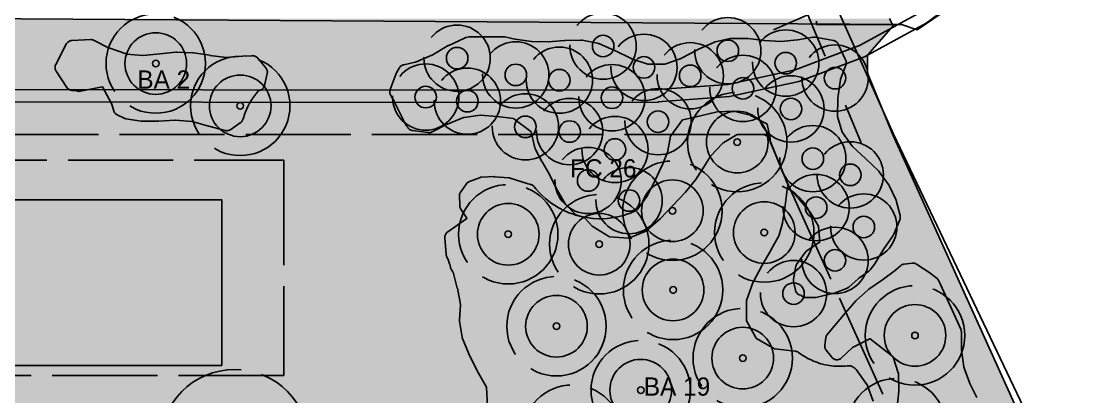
# Model space of a CAD drawing. Header units: metres. Extents: x 1 to 213, y 1 to 147.
# Drawn here: x 119.43 to 132.34, y 35.34 to 39.87 of the extents above; entities that cross this region are included whole.
import ezdxf
from ezdxf.enums import TextEntityAlignment as Align

# ---------------------------------------------------------------- set-up
doc = ezdxf.new("R2010")
doc.units = ezdxf.units.M
doc.linetypes.add('DASHED', pattern=[1.524, 1.27, -0.254])
for name, color, linetype in [('00-BASE-ARQUITECTURA', 8, 'Continuous'), ('PJ-ARBUSTOS', 82, 'Continuous'), ('PJ-COPA-ADULTA', 8, 'DASHED'), ('PJ-CUBRESUELOS', 150, 'Continuous'), ('PJ-ETIQUETAS', 7, 'Continuous'), ('PJ-GRAVILLA', 42, 'Continuous'), ('PJ-LIMITE-JARDIN', 7, 'Continuous'), ('PJ-MASAS', 92, 'Continuous'), ('PJ-MASAS-RELLENO', 92, 'Continuous'), ('PJ-PROTEGIDO', 30, 'DASHED'), ('PJ-RIEGO-SECTORES', 5, 'Continuous'), ('PJ-VISIBILIDAD', 1, 'DASHED')]:
    doc.layers.add(name, color=color, linetype=linetype)

# ---------------------------------------------------------------- blocks, each defined once
blk = doc.blocks.new('PJ_BA')
for radius in [0.372, 0.04]:
    blk.add_circle((0, 0), radius)
at = {"flags": 1}
for tag, p, height in [('CODIGO', (0.15, 0.15), 0.2), ('ESPECIE', (0.15, -0.1), 0.15), ('ZONA', (0.15, -0.3), 0.15)]:
    blk.add_attdef(tag, p, '', height=height, dxfattribs=at)
blk = doc.blocks.new('PJ_FC')
blk.add_circle((0, 0), 0.13)
at = {"flags": 1}
for tag, p, height in [('CODIGO', (0.15, 0.15), 0.2), ('ESPECIE', (0.15, -0.1), 0.15), ('ZONA', (0.15, -0.3), 0.15)]:
    blk.add_attdef(tag, p, '', height=height, dxfattribs=at)

msp = doc.modelspace()

# ---------------------------------------------------------------- hatches: boundary and pattern name
at = {"layer": 'PJ-GRAVILLA'}
h = msp.add_hatch(dxfattribs=at)
h.set_pattern_fill('GRAVEL', scale=0.03)
h.paths.add_polyline_path([(110.243, 40.04), (114.3, 39.996), (114.52, 39.908), (129.91, 39.908), (129.954, 39.82), (129.646, 39.467), (129.646, 39.247), (129.954, 38.497), (140.141, 15.963), (139.788, 15.919), (134.541, 16.669), (130.748, 16.889), (127.705, 17.551), (127.441, 17.727), (125.986, 18.124), (123.737, 19.138), (121.973, 20.152), (120.077, 21.519), (118.445, 22.975), (116.813, 24.783), (114.961, 27.384), (114.344, 28.531), (113.374, 30.692), (110.904, 37.439), (111.125, 37.747), (111.522, 37.968), (111.522, 38.409), (111.345, 38.629), (111.169, 38.673), (110.772, 38.497), (110.508, 38.673), (110.023, 39.864), (110.243, 40.04)])
at = {"layer": 'PJ-MASAS-RELLENO'}
for points in [[(119.975, 39.599), (119.979, 39.606), (119.983, 39.612), (119.988, 39.618), (119.994, 39.623), (120, 39.628), (120.006, 39.632), (120.013, 39.635), (120.02, 39.638), (120.027, 39.64), (120.034, 39.642), (120.042, 39.642), (120.272, 39.654), (120.281, 39.654), (120.289, 39.653), (120.297, 39.651), (120.305, 39.649), (120.313, 39.645), (120.493, 39.552), (120.499, 39.55), (120.696, 39.481), (120.698, 39.481), (120.7, 39.48), (120.898, 39.463), (120.9, 39.463), (120.902, 39.463), (121.102, 39.482), (121.299, 39.501), (121.31, 39.502), (121.502, 39.496), (121.511, 39.495), (121.708, 39.465), (121.709, 39.464), (121.909, 39.438), (121.911, 39.438), (121.913, 39.438), (122.101, 39.453), (122.102, 39.453), (122.216, 39.46), (122.223, 39.461), (122.231, 39.46), (122.238, 39.459), (122.245, 39.457), (122.252, 39.454), (122.259, 39.451), (122.266, 39.447), (122.272, 39.443), (122.277, 39.438), (122.282, 39.432), (122.383, 39.312), (122.388, 39.305), (122.392, 39.298), (122.396, 39.291), (122.399, 39.283), (122.401, 39.275), (122.402, 39.267), (122.402, 39.259), (122.401, 39.251), (122.4, 39.243), (122.368, 39.101), (122.366, 39.094), (122.363, 39.086), (122.359, 39.079), (122.355, 39.073), (122.351, 39.067), (122.345, 39.061), (122.339, 39.056), (122.333, 39.052), (122.326, 39.048), (122.319, 39.044), (122.312, 39.042), (122.304, 39.04), (122.302, 39.04), (122.3, 39.038), (122.297, 39.035), (122.296, 39.034), (122.267, 39.003), (122.266, 39.001), (122.258, 38.991), (122.257, 38.99), (122.222, 38.942), (122.221, 38.941), (122.214, 38.93), (122.213, 38.929), (122.182, 38.878), (122.181, 38.876), (122.175, 38.865), (122.174, 38.863), (122.149, 38.81), (122.148, 38.808), (122.144, 38.797), (122.143, 38.795), (122.123, 38.739), (122.122, 38.737), (122.118, 38.723), (122.117, 38.719), (122.109, 38.697), (122.106, 38.69), (122.101, 38.68), (122.097, 38.673), (122.093, 38.666), (122.087, 38.659), (122.081, 38.654), (122.075, 38.649), (121.959, 38.568), (121.952, 38.564), (121.946, 38.561), (121.938, 38.558), (121.931, 38.556), (121.924, 38.555), (121.916, 38.554), (121.908, 38.554), (121.901, 38.555), (121.893, 38.557), (121.695, 38.608), (121.693, 38.608), (121.494, 38.666), (121.492, 38.667), (121.49, 38.667), (121.292, 38.681), (121.287, 38.681), (121.089, 38.671), (121.086, 38.671), (120.892, 38.67), (120.885, 38.671), (120.879, 38.671), (120.695, 38.699), (120.687, 38.701), (120.68, 38.703), (120.673, 38.706), (120.59, 38.745), (120.583, 38.749), (120.576, 38.754), (120.569, 38.759), (120.564, 38.765), (120.558, 38.772), (120.554, 38.779), (120.55, 38.787), (120.548, 38.794), (120.525, 38.871), (120.524, 38.873), (120.523, 38.875), (120.41, 39.083), (120.409, 39.085), (120.407, 39.084), (120.146, 39.031), (120.139, 39.03), (120.131, 39.029), (120.124, 39.03), (120.116, 39.031), (120.109, 39.032), (120.101, 39.035), (120.095, 39.038), (120.091, 39.04), (120.089, 39.04), (120.085, 39.04), (120.084, 39.04), (120.048, 39.04), (120.041, 39.04), (120.033, 39.042), (120.025, 39.043), (120.018, 39.046), (120.01, 39.05), (120.004, 39.054), (119.997, 39.058), (119.991, 39.064), (119.986, 39.07), (119.981, 39.076), (119.852, 39.274), (119.848, 39.281), (119.845, 39.288), (119.842, 39.295), (119.84, 39.303), (119.839, 39.31), (119.839, 39.318), (119.839, 39.326), (119.84, 39.333), (119.842, 39.341), (119.845, 39.348), (119.848, 39.355), (119.975, 39.599)], [(124.047, 39.35), (124.048, 39.35), (124.185, 39.381), (124.187, 39.381), (124.189, 39.382), (124.385, 39.466), (124.39, 39.468), (124.585, 39.581), (124.591, 39.583), (124.78, 39.673), (124.789, 39.677), (124.798, 39.679), (124.834, 39.686), (124.842, 39.688), (124.85, 39.688), (125.252, 39.688), (125.26, 39.688), (125.268, 39.686), (125.389, 39.661), (125.391, 39.661), (125.588, 39.63), (125.594, 39.63), (125.79, 39.628), (125.793, 39.628), (125.989, 39.645), (125.995, 39.645), (126.184, 39.648), (126.193, 39.647), (126.201, 39.646), (126.385, 39.609), (126.393, 39.607), (126.401, 39.605), (126.592, 39.524), (126.596, 39.522), (126.792, 39.425), (126.797, 39.423), (126.993, 39.358), (126.995, 39.358), (126.997, 39.357), (127.193, 39.358), (127.196, 39.358), (127.198, 39.359), (127.395, 39.427), (127.396, 39.427), (127.398, 39.428), (127.595, 39.531), (127.599, 39.533), (127.79, 39.62), (127.797, 39.624), (127.805, 39.626), (127.989, 39.668), (127.998, 39.669), (128.007, 39.669), (128.194, 39.667), (128.203, 39.667), (128.398, 39.643), (128.4, 39.643), (128.597, 39.633), (128.603, 39.633), (128.799, 39.652), (128.802, 39.652), (128.987, 39.683), (128.996, 39.684), (129.005, 39.684), (129.014, 39.683), (129.234, 39.645), (129.241, 39.643), (129.248, 39.641), (129.255, 39.637), (129.262, 39.634), (129.268, 39.629), (129.274, 39.624), (129.28, 39.619), (129.284, 39.613), (129.289, 39.606), (129.292, 39.6), (129.381, 39.409), (129.384, 39.401), (129.387, 39.394), (129.388, 39.386), (129.389, 39.378), (129.389, 39.37), (129.388, 39.362), (129.386, 39.354), (129.384, 39.346), (129.318, 39.175), (129.317, 39.173), (129.317, 39.171), (129.285, 38.946), (129.285, 38.941), (129.283, 38.728), (129.283, 38.726), (129.284, 38.724), (129.34, 38.535), (129.341, 38.533), (129.342, 38.531), (129.461, 38.368), (129.463, 38.366), (129.464, 38.365), (129.625, 38.214), (129.626, 38.213), (129.777, 38.069), (129.782, 38.064), (129.787, 38.059), (129.9, 37.906), (129.904, 37.899), (129.908, 37.892), (129.986, 37.725), (129.989, 37.718), (129.991, 37.711), (130.039, 37.53), (130.04, 37.523), (130.041, 37.515), (130.041, 37.508), (130.041, 37.5), (130.04, 37.493), (130.038, 37.486), (130.035, 37.479), (129.961, 37.304), (129.958, 37.297), (129.953, 37.29), (129.842, 37.13), (129.841, 37.127), (129.737, 36.954), (129.732, 36.947), (129.676, 36.875), (129.671, 36.869), (129.665, 36.863), (129.659, 36.858), (129.559, 36.788), (129.558, 36.787), (129.55, 36.782), (129.549, 36.781), (129.543, 36.776), (129.542, 36.775), (129.535, 36.769), (129.534, 36.768), (129.418, 36.665), (129.412, 36.66), (129.406, 36.656), (129.399, 36.652), (129.392, 36.649), (129.247, 36.595), (129.238, 36.593), (129.027, 36.541), (129.02, 36.54), (129.013, 36.539), (129.007, 36.539), (128.903, 36.54), (128.895, 36.541), (128.887, 36.542), (128.879, 36.544), (128.871, 36.547), (128.864, 36.551), (128.857, 36.555), (128.843, 36.565), (128.842, 36.566), (128.84, 36.567), (128.826, 36.572), (128.819, 36.575), (128.812, 36.579), (128.805, 36.583), (128.799, 36.588), (128.793, 36.594), (128.788, 36.601), (128.783, 36.607), (128.78, 36.615), (128.777, 36.622), (128.775, 36.63), (128.753, 36.731), (128.751, 36.739), (128.751, 36.747), (128.751, 36.755), (128.752, 36.762), (128.78, 36.919), (128.782, 36.927), (128.784, 36.934), (128.787, 36.94), (128.79, 36.947), (128.795, 36.953), (128.894, 37.086), (128.9, 37.093), (128.906, 37.099), (128.913, 37.104), (129.067, 37.207), (129.068, 37.208), (129.068, 37.21), (129.053, 37.398), (129.053, 37.4), (129.052, 37.401), (128.952, 37.572), (128.951, 37.574), (128.95, 37.575), (128.816, 37.732), (128.814, 37.734), (128.73, 37.82), (128.725, 37.825), (128.721, 37.83), (128.717, 37.836), (128.714, 37.843), (128.68, 37.918), (128.68, 37.918), (128.678, 37.922), (128.678, 37.923), (128.661, 37.961), (128.661, 37.962), (128.659, 37.966), (128.659, 37.966), (128.476, 38.411), (128.473, 38.418), (128.471, 38.425), (128.47, 38.432), (128.47, 38.44), (128.47, 38.458), (128.469, 38.46), (128.469, 38.462), (128.433, 38.634), (128.432, 38.636), (128.431, 38.637), (128.234, 38.739), (128.232, 38.74), (128.23, 38.741), (128.033, 38.791), (128.031, 38.792), (128.029, 38.792), (127.832, 38.782), (127.831, 38.782), (127.829, 38.781), (127.63, 38.735), (127.63, 38.735), (127.415, 38.687), (127.413, 38.686), (127.412, 38.685), (127.27, 38.493), (127.269, 38.491), (127.268, 38.489), (127.236, 38.313), (127.234, 38.305), (127.231, 38.297), (127.165, 38.134), (127.163, 38.13), (127.084, 37.958), (127.082, 37.956), (126.989, 37.771), (126.986, 37.766), (126.982, 37.76), (126.872, 37.61), (126.867, 37.604), (126.861, 37.598), (126.855, 37.593), (126.848, 37.589), (126.841, 37.585), (126.822, 37.576), (126.818, 37.575), (126.795, 37.565), (126.791, 37.563), (126.729, 37.541), (126.725, 37.54), (126.701, 37.532), (126.697, 37.531), (126.633, 37.515), (126.629, 37.514), (126.604, 37.509), (126.6, 37.509), (126.534, 37.499), (126.53, 37.499), (126.505, 37.496), (126.501, 37.496), (126.435, 37.492), (126.431, 37.492), (126.405, 37.492), (126.401, 37.492), (126.335, 37.496), (126.331, 37.496), (126.306, 37.499), (126.302, 37.499), (126.236, 37.509), (126.232, 37.509), (126.207, 37.514), (126.204, 37.515), (126.149, 37.529), (126.142, 37.531), (126.135, 37.534), (126.129, 37.537), (126.122, 37.541), (126.117, 37.546), (126.111, 37.551), (126.002, 37.663), (125.998, 37.668), (125.994, 37.674), (125.99, 37.68), (125.888, 37.86), (125.886, 37.864), (125.804, 38.03), (125.803, 38.032), (125.717, 38.18), (125.715, 38.182), (125.638, 38.329), (125.635, 38.335), (125.632, 38.342), (125.631, 38.348), (125.585, 38.542), (125.584, 38.544), (125.583, 38.545), (125.376, 38.698), (125.374, 38.699), (125.372, 38.7), (125.174, 38.724), (125.173, 38.724), (124.975, 38.74), (124.973, 38.74), (124.971, 38.74), (124.775, 38.714), (124.772, 38.713), (124.77, 38.712), (124.574, 38.635), (124.57, 38.633), (124.389, 38.539), (124.382, 38.536), (124.374, 38.533), (124.366, 38.531), (124.358, 38.53), (124.35, 38.53), (124.342, 38.531), (124.153, 38.556), (124.145, 38.557), (124.138, 38.56), (124.131, 38.563), (124.124, 38.566), (124.117, 38.57), (124.111, 38.575), (124.105, 38.581), (124.1, 38.587), (124.096, 38.593), (124.091, 38.601), (124.088, 38.605), (124.077, 38.619), (124.072, 38.626), (124.067, 38.634), (123.941, 38.889), (123.937, 38.896), (123.934, 38.906), (123.932, 38.911), (123.915, 38.942), (123.913, 38.944), (123.891, 38.98), (123.887, 38.987), (123.884, 38.995), (123.881, 39.003), (123.879, 39.011), (123.879, 39.019), (123.879, 39.027), (123.88, 39.035), (123.881, 39.043), (123.884, 39.051), (123.957, 39.243), (123.961, 39.252), (123.991, 39.309), (123.995, 39.315), (124, 39.322), (124.005, 39.328), (124.011, 39.333), (124.017, 39.338), (124.024, 39.342), (124.031, 39.345), (124.038, 39.348), (124.046, 39.35), (124.047, 39.35)], [(124.544, 37.261), (124.544, 37.268), (124.544, 37.276), (124.545, 37.283), (124.547, 37.291), (124.55, 37.298), (124.553, 37.305), (124.557, 37.311), (124.561, 37.317), (124.566, 37.323), (124.572, 37.328), (124.578, 37.332), (124.81, 37.496), (124.811, 37.497), (124.81, 37.499), (124.737, 37.608), (124.733, 37.614), (124.73, 37.621), (124.727, 37.628), (124.725, 37.635), (124.724, 37.642), (124.723, 37.65), (124.719, 37.767), (124.719, 37.775), (124.72, 37.782), (124.722, 37.79), (124.724, 37.797), (124.727, 37.804), (124.731, 37.811), (124.735, 37.817), (124.805, 37.913), (124.81, 37.919), (124.815, 37.924), (124.821, 37.929), (124.827, 37.934), (124.834, 37.937), (124.841, 37.94), (124.963, 37.987), (124.971, 37.99), (124.98, 37.992), (124.988, 37.992), (125.134, 38), (125.145, 37.999), (125.317, 37.985), (125.326, 37.984), (125.334, 37.982), (125.548, 37.914), (125.55, 37.913), (125.578, 37.906), (125.585, 37.904), (125.593, 37.901), (125.6, 37.897), (125.606, 37.893), (125.612, 37.888), (125.618, 37.882), (125.623, 37.876), (125.623, 37.876), (125.624, 37.874), (125.642, 37.853), (125.643, 37.852), (125.689, 37.801), (125.69, 37.8), (125.71, 37.78), (125.711, 37.779), (125.762, 37.733), (125.763, 37.732), (125.784, 37.714), (125.786, 37.713), (125.841, 37.672), (125.842, 37.671), (125.865, 37.656), (125.867, 37.655), (125.925, 37.62), (125.927, 37.619), (125.951, 37.606), (125.953, 37.605), (126.015, 37.576), (126.017, 37.575), (126.042, 37.564), (126.044, 37.564), (126.108, 37.541), (126.11, 37.54), (126.136, 37.532), (126.138, 37.532), (126.202, 37.516), (126.21, 37.513), (126.218, 37.51), (126.225, 37.506), (126.231, 37.502), (126.238, 37.496), (126.243, 37.491), (126.32, 37.402), (126.322, 37.401), (126.323, 37.4), (126.531, 37.275), (126.533, 37.275), (126.535, 37.274), (126.761, 37.256), (126.763, 37.256), (126.765, 37.257), (126.971, 37.343), (126.972, 37.344), (126.974, 37.345), (127.144, 37.491), (127.147, 37.494), (127.296, 37.653), (127.296, 37.653), (127.445, 37.81), (127.447, 37.813), (127.583, 37.983), (127.585, 37.986), (127.665, 38.111), (127.666, 38.112), (127.744, 38.238), (127.749, 38.245), (127.754, 38.251), (127.893, 38.399), (127.899, 38.404), (127.904, 38.409), (127.91, 38.413), (128.05, 38.497), (128.057, 38.5), (128.063, 38.503), (128.07, 38.505), (128.077, 38.507), (128.084, 38.508), (128.091, 38.508), (128.382, 38.508), (128.39, 38.508), (128.398, 38.506), (128.406, 38.505), (128.413, 38.502), (128.42, 38.498), (128.427, 38.494), (128.433, 38.49), (128.439, 38.484), (128.444, 38.479), (128.449, 38.472), (128.453, 38.466), (128.456, 38.458), (128.659, 37.966), (128.661, 37.962), (128.676, 37.925), (128.679, 37.918), (128.681, 37.911), (128.682, 37.903), (128.683, 37.895), (128.683, 37.887), (128.682, 37.88), (128.676, 37.849), (128.676, 37.846), (128.649, 37.621), (128.648, 37.617), (128.619, 37.445), (128.617, 37.438), (128.58, 37.297), (128.578, 37.29), (128.575, 37.284), (128.572, 37.278), (128.481, 37.119), (128.481, 37.118), (128.373, 36.931), (128.373, 36.93), (128.268, 36.734), (128.265, 36.728), (128.185, 36.506), (128.184, 36.504), (128.184, 36.502), (128.184, 36.262), (128.184, 36.26), (128.185, 36.258), (128.303, 36.049), (128.304, 36.047), (128.306, 36.046), (128.521, 35.923), (128.523, 35.922), (128.525, 35.921), (128.766, 35.894), (128.768, 35.894), (128.776, 35.893), (128.783, 35.891), (128.791, 35.889), (128.798, 35.886), (128.804, 35.883), (128.811, 35.878), (128.839, 35.858), (128.84, 35.856), (128.863, 35.841), (128.865, 35.84), (128.907, 35.815), (128.909, 35.814), (128.933, 35.801), (128.935, 35.8), (128.979, 35.779), (128.981, 35.778), (129.006, 35.768), (129.008, 35.767), (129.054, 35.751), (129.056, 35.75), (129.082, 35.742), (129.084, 35.741), (129.132, 35.73), (129.134, 35.729), (129.161, 35.724), (129.163, 35.723), (129.211, 35.716), (129.213, 35.716), (129.24, 35.713), (129.242, 35.713), (129.291, 35.711), (129.293, 35.711), (129.321, 35.711), (129.323, 35.711), (129.372, 35.713), (129.374, 35.713), (129.401, 35.716), (129.403, 35.716), (129.408, 35.717), (129.416, 35.718), (129.424, 35.718), (129.432, 35.717), (129.439, 35.715), (129.447, 35.713), (129.454, 35.71), (129.461, 35.707), (129.484, 35.693), (129.491, 35.688), (129.497, 35.683), (129.503, 35.677), (129.508, 35.671), (129.637, 35.491), (129.64, 35.485), (129.644, 35.479), (129.646, 35.473), (129.715, 35.29), (129.716, 35.288), (129.794, 35.106), (129.795, 35.104), (129.882, 34.931), (129.884, 34.926), (129.886, 34.92), (129.944, 34.743), (129.946, 34.734), (129.947, 34.725), (129.965, 34.526), (129.965, 34.519), (129.964, 34.305), (129.965, 34.299), (129.992, 34.097), (129.993, 34.095), (129.994, 34.093), (130.056, 33.995), (130.058, 33.992), (130.15, 33.869), (130.155, 33.862), (130.159, 33.855), (130.162, 33.847), (130.165, 33.838), (130.211, 33.628), (130.212, 33.62), (130.213, 33.612), (130.212, 33.604), (130.203, 33.5), (130.202, 33.493), (130.201, 33.486), (130.198, 33.479), (130.195, 33.472), (130.192, 33.465), (130.188, 33.459), (130.183, 33.453), (130.162, 33.43), (130.16, 33.428), (130.143, 33.407), (130.142, 33.406), (130.093, 33.339), (130.092, 33.338), (130.076, 33.315), (130.075, 33.313), (130.033, 33.243), (130.032, 33.241), (130.019, 33.217), (130.018, 33.215), (129.983, 33.141), (129.982, 33.139), (129.972, 33.114), (129.971, 33.112), (129.943, 33.035), (129.943, 33.033), (129.935, 33.006), (129.934, 33.004), (129.914, 32.925), (129.914, 32.923), (129.908, 32.896), (129.908, 32.894), (129.907, 32.889), (129.906, 32.881), (129.903, 32.873), (129.9, 32.866), (129.896, 32.858), (129.891, 32.852), (129.797, 32.73), (129.793, 32.725), (129.788, 32.72), (129.783, 32.716), (129.621, 32.591), (129.616, 32.587), (129.61, 32.584), (129.604, 32.581), (129.426, 32.504), (129.42, 32.502), (129.413, 32.5), (129.407, 32.499), (129.4, 32.498), (129.216, 32.486), (129.209, 32.486), (129.202, 32.486), (129.195, 32.488), (129.016, 32.524), (129.01, 32.526), (129.003, 32.528), (128.997, 32.531), (128.813, 32.621), (128.805, 32.626), (128.615, 32.748), (128.611, 32.75), (128.418, 32.844), (128.416, 32.845), (128.414, 32.845), (128.218, 32.858), (128.216, 32.858), (128.215, 32.858), (128.015, 32.777), (128.013, 32.776), (128.011, 32.775), (127.808, 32.635), (127.807, 32.634), (127.61, 32.504), (127.602, 32.499), (127.593, 32.495), (127.413, 32.429), (127.406, 32.427), (127.399, 32.426), (127.391, 32.425), (127.384, 32.425), (127.208, 32.428), (127.199, 32.429), (127.189, 32.431), (127, 32.482), (126.803, 32.533), (126.801, 32.533), (126.8, 32.533), (126.603, 32.548), (126.601, 32.548), (126.6, 32.548), (126.402, 32.531), (126.399, 32.531), (126.21, 32.521), (126.203, 32.521), (126.196, 32.521), (126.189, 32.522), (126.012, 32.559), (126.005, 32.561), (125.997, 32.564), (125.99, 32.567), (125.809, 32.667), (125.799, 32.673), (125.61, 32.815), (125.607, 32.817), (125.414, 32.939), (125.413, 32.94), (125.411, 32.94), (125.216, 32.983), (125.214, 32.983), (125.212, 32.983), (125.041, 32.929), (125.04, 32.928), (125.039, 32.928), (124.894, 32.857), (124.887, 32.853), (124.88, 32.851), (124.872, 32.849), (124.865, 32.849), (124.857, 32.848), (124.849, 32.849), (124.673, 32.871), (124.665, 32.872), (124.657, 32.875), (124.65, 32.877), (124.643, 32.881), (124.636, 32.885), (124.63, 32.89), (124.624, 32.896), (124.495, 33.035), (124.49, 33.04), (124.486, 33.046), (124.482, 33.053), (124.479, 33.06), (124.477, 33.067), (124.475, 33.074), (124.474, 33.081), (124.459, 33.235), (124.458, 33.242), (124.458, 33.249), (124.464, 33.328), (124.466, 33.338), (124.494, 33.481), (124.495, 33.483), (124.538, 33.675), (124.539, 33.677), (124.539, 33.679), (124.54, 33.877), (124.54, 33.878), (124.54, 33.88), (124.532, 33.933), (124.532, 33.939), (124.532, 33.946), (124.532, 33.953), (124.544, 34.061), (124.544, 34.063), (124.545, 34.083), (124.545, 34.089), (124.597, 34.51), (124.597, 34.512), (124.6, 34.556), (124.601, 34.563), (124.602, 34.571), (124.604, 34.578), (124.607, 34.585), (124.611, 34.592), (124.654, 34.664), (124.659, 34.672), (124.665, 34.679), (124.832, 34.851), (124.834, 34.852), (124.834, 34.854), (124.987, 35.071), (124.988, 35.073), (124.989, 35.074), (125.057, 35.228), (125.058, 35.23), (125.058, 35.231), (125.048, 35.455), (125.048, 35.457), (125.047, 35.459), (124.935, 35.655), (124.933, 35.659), (124.834, 35.856), (124.832, 35.861), (124.756, 36.046), (124.753, 36.055), (124.751, 36.064), (124.722, 36.254), (124.721, 36.263), (124.721, 36.272), (124.734, 36.452), (124.734, 36.453), (124.734, 36.455), (124.695, 36.652), (124.694, 36.655), (124.643, 36.845), (124.643, 36.847), (124.642, 36.849), (124.624, 36.874), (124.619, 36.881), (124.615, 36.889), (124.612, 36.897), (124.61, 36.905), (124.602, 36.943), (124.601, 36.949), (124.583, 36.998), (124.581, 37.003), (124.568, 37.03), (124.565, 37.037), (124.562, 37.045), (124.56, 37.052), (124.559, 37.06), (124.544, 37.261)], [(129.147, 35.904), (129.142, 35.911), (129.138, 35.918), (129.135, 35.925), (129.132, 35.933), (129.13, 35.941), (129.129, 35.949), (129.129, 35.957), (129.13, 35.965), (129.143, 36.059), (129.145, 36.067), (129.147, 36.074), (129.15, 36.081), (129.153, 36.087), (129.157, 36.094), (129.162, 36.1), (129.245, 36.198), (129.245, 36.198), (129.376, 36.351), (129.376, 36.351), (129.504, 36.5), (129.512, 36.507), (129.654, 36.634), (129.661, 36.64), (129.824, 36.753), (129.824, 36.754), (129.983, 36.871), (129.986, 36.874), (130.044, 36.925), (130.051, 36.93), (130.057, 36.935), (130.065, 36.938), (130.072, 36.941), (130.08, 36.943), (130.088, 36.945), (130.183, 36.956), (130.191, 36.957), (130.199, 36.957), (130.207, 36.956), (130.215, 36.954), (130.222, 36.951), (130.229, 36.948), (130.236, 36.944), (130.397, 36.84), (130.403, 36.835), (130.484, 36.77), (130.49, 36.766), (130.495, 36.76), (130.499, 36.754), (130.503, 36.748), (130.507, 36.741), (130.771, 36.157), (130.774, 36.149), (130.776, 36.141), (130.777, 36.133), (130.778, 36.125), (130.78, 35.911), (130.78, 35.906), (130.807, 35.703), (130.808, 35.701), (130.808, 35.699), (130.874, 35.514), (130.876, 35.509), (130.965, 35.334), (130.966, 35.331), (131.048, 35.156), (131.05, 35.15), (131.052, 35.145), (131.106, 34.961), (131.108, 34.951), (131.141, 34.752), (131.141, 34.751), (131.182, 34.552), (131.183, 34.55), (131.184, 34.548), (131.266, 34.37), (131.267, 34.368), (131.268, 34.366), (131.408, 34.213), (131.409, 34.212), (131.411, 34.211), (131.593, 34.075), (131.755, 33.956), (131.761, 33.95), (131.767, 33.945), (131.772, 33.938), (131.776, 33.932), (131.78, 33.924), (132.029, 33.374), (132.032, 33.365), (132.035, 33.357), (132.036, 33.348), (132.05, 33.183), (132.051, 33.179), (132.09, 32.981), (132.09, 32.979), (132.091, 32.977), (132.162, 32.793), (132.164, 32.79), (132.25, 32.614), (132.253, 32.609), (132.324, 32.432), (132.326, 32.425), (132.328, 32.418), (132.367, 32.229), (132.369, 32.219), (132.384, 32.012), (132.384, 32.01), (132.407, 31.803), (132.407, 31.801), (132.408, 31.799), (132.474, 31.614), (132.475, 31.612), (132.476, 31.61), (132.604, 31.452), (132.606, 31.451), (132.607, 31.449), (132.784, 31.312), (132.785, 31.311), (132.966, 31.18), (132.971, 31.176), (132.976, 31.171), (133.054, 31.093), (133.059, 31.088), (133.063, 31.082), (133.067, 31.076), (133.071, 31.07), (133.269, 30.631), (133.272, 30.622), (133.275, 30.612), (133.305, 30.448), (133.306, 30.444), (133.361, 30.254), (133.363, 30.25), (133.436, 30.075), (133.438, 30.067), (133.44, 30.06), (133.442, 30.052), (133.442, 30.044), (133.442, 30.036), (133.44, 30.028), (133.405, 29.85), (133.403, 29.843), (133.4, 29.835), (133.397, 29.829), (133.393, 29.822), (133.389, 29.816), (133.384, 29.81), (133.378, 29.805), (133.372, 29.8), (133.365, 29.796), (133.218, 29.714), (133.211, 29.71), (133.204, 29.708), (133.197, 29.706), (133.19, 29.704), (133.004, 29.679), (132.998, 29.679), (132.992, 29.679), (132.782, 29.683), (132.774, 29.683), (132.618, 29.702), (132.612, 29.702), (132.363, 29.697), (132.361, 29.697), (132.359, 29.697), (132.216, 29.621), (132.214, 29.619), (132.053, 29.52), (132.046, 29.516), (132.039, 29.513), (131.852, 29.442), (131.845, 29.44), (131.838, 29.438), (131.83, 29.437), (131.823, 29.437), (131.628, 29.438), (131.621, 29.438), (131.614, 29.439), (131.607, 29.441), (131.6, 29.443), (131.594, 29.446), (131.428, 29.527), (131.421, 29.531), (131.415, 29.535), (131.406, 29.542), (131.403, 29.544), (131.402, 29.545), (131.397, 29.549), (131.393, 29.554), (131.267, 29.7), (131.263, 29.705), (131.259, 29.711), (131.256, 29.717), (131.165, 29.901), (131.161, 29.909), (131.091, 30.103), (131.089, 30.109), (131.034, 30.308), (131.032, 30.316), (131.032, 30.323), (131.016, 30.523), (131.016, 30.53), (131.016, 30.536), (131.017, 30.543), (131.019, 30.55), (131.069, 30.733), (131.071, 30.74), (131.074, 30.747), (131.077, 30.753), (131.081, 30.759), (131.086, 30.764), (131.209, 30.907), (131.215, 30.913), (131.221, 30.918), (131.228, 30.923), (131.235, 30.926), (131.41, 31.01), (131.416, 31.013), (131.423, 31.015), (131.429, 31.017), (131.615, 31.052), (131.617, 31.052), (131.619, 31.053), (131.863, 31.141), (131.865, 31.142), (131.865, 31.144), (131.911, 31.546), (131.911, 31.548), (131.91, 31.55), (131.758, 31.704), (131.756, 31.705), (131.755, 31.706), (131.484, 31.77), (131.482, 31.77), (131.48, 31.769), (131.326, 31.645), (131.319, 31.64), (131.312, 31.637), (131.305, 31.633), (131.298, 31.631), (131.122, 31.58), (131.115, 31.578), (131.108, 31.577), (131.1, 31.577), (131.093, 31.577), (130.903, 31.593), (130.895, 31.594), (130.887, 31.596), (130.695, 31.653), (130.689, 31.655), (130.496, 31.729), (130.491, 31.731), (130.3, 31.821), (130.293, 31.824), (130.287, 31.829), (130.214, 31.882), (130.208, 31.887), (130.202, 31.893), (130.162, 31.937), (130.16, 31.94), (130.143, 31.96), (130.141, 31.963), (130.093, 32.027), (130.091, 32.03), (130.077, 32.051), (130.075, 32.055), (130.033, 32.124), (130.032, 32.127), (130.02, 32.149), (130.018, 32.153), (129.983, 32.226), (129.982, 32.229), (129.972, 32.253), (129.971, 32.256), (129.97, 32.259), (129.967, 32.268), (129.966, 32.276), (129.954, 32.363), (129.954, 32.372), (129.954, 32.38), (129.955, 32.389), (129.957, 32.397), (130.016, 32.591), (130.018, 32.598), (130.021, 32.605), (130.025, 32.611), (130.134, 32.782), (130.136, 32.786), (130.24, 32.931), (130.241, 32.933), (130.241, 32.934), (130.307, 33.078), (130.308, 33.08), (130.308, 33.081), (130.355, 33.247), (130.358, 33.255), (130.426, 33.425), (130.429, 33.433), (130.433, 33.44), (130.438, 33.446), (130.56, 33.596), (130.668, 33.73), (130.669, 33.732), (130.668, 33.734), (130.605, 33.914), (130.604, 33.917), (130.523, 34.097), (130.522, 34.098), (130.522, 34.1), (130.414, 34.266), (130.41, 34.271), (130.274, 34.426), (130.25, 34.452), (130.245, 34.458), (130.241, 34.465), (130.237, 34.472), (129.998, 35.001), (129.996, 35.008), (129.994, 35.015), (129.992, 35.022), (129.991, 35.03), (129.991, 35.037), (129.997, 35.179), (129.998, 35.184), (130.022, 35.411), (130.022, 35.416), (130.017, 35.629), (130.017, 35.631), (130.016, 35.633), (129.955, 35.821), (129.955, 35.823), (129.953, 35.824), (129.676, 36.041), (129.675, 36.042), (129.673, 36.042), (129.463, 35.936), (129.461, 35.935), (129.46, 35.934), (129.331, 35.812), (129.325, 35.807), (129.319, 35.802), (129.312, 35.798), (129.305, 35.795), (129.298, 35.793), (129.29, 35.791), (129.282, 35.79), (129.274, 35.79), (129.267, 35.79), (129.259, 35.791), (129.251, 35.793), (129.244, 35.796), (129.237, 35.8), (129.23, 35.804), (129.224, 35.809), (129.218, 35.814), (129.213, 35.82), (129.147, 35.904)]]:
    msp.add_hatch(color=7, dxfattribs=at).paths.add_polyline_path(points)

# ---------------------------------------------------------------- linework, layer by layer
at = {"layer": '00-BASE-ARQUITECTURA'}
for points in [[(132.733, 32.681), (129.96, 38.513), (126.753, 45.678), (123.451, 52.758), (120.043, 60.007), (116.752, 67.225), (113.566, 74.21), (110.402, 81.365), (106.962, 88.477), (103.628, 95.705), (100.348, 102.806), (97.046, 109.993), (93.786, 117.105), (90.42, 124.481), (87.14, 131.54), (83.753, 138.843), (80.652, 145.574)], [(127.115, 38.904), (127.979, 38.966), (128.815, 39.149), (129.61, 39.447), (130.354, 39.853), (131.035, 40.36), (131.641, 40.964), (132.161, 41.657), (132.575, 42.417), (132.873, 43.219), (133.053, 44.049), (133.114, 44.894), (133.054, 45.741), (132.874, 46.577), (132.572, 47.389)], [(127.115, 39.052), (127.958, 39.113), (128.773, 39.291), (129.549, 39.582), (130.274, 39.977), (130.938, 40.472), (131.529, 41.061), (132.036, 41.737), (132.441, 42.478), (132.731, 43.26), (132.906, 44.07), (132.965, 44.894), (132.908, 45.72), (132.732, 46.536), (132.438, 47.328)], [(110.052, 39.963), (130.055, 39.836), (130.245, 39.772), (130.711, 40.09)], [(128.51, 39.772), (128.923, 39.952), (128.891, 40.026)], [(128.923, 39.952), (129.018, 39.73)], [(129.028, 39.878), (129.028, 39.836)], [(129.028, 39.836), (130.055, 39.836)], [(129.018, 39.73), (129.134, 39.455)], [(116.106, 39.052), (127.123, 39.042)], [(116.106, 38.904), (127.123, 38.894)], [(129.378, 38.862), (129.568, 38.407)], [(121.853, 35.719), (121.853, 37.719), (117.344, 37.719), (117.344, 35.719)], [(121.853, 35.719), (117.344, 35.719)]]:
    msp.add_lwpolyline(points, dxfattribs=at)
at = {"layer": 'PJ-COPA-ADULTA'}
for centre, radius in [((121.055, 39.365), 0.6), ((126.454, 39.576), 0.4), ((127.959, 39.519), 0.4), ((124.692, 39.43), 0.4), ((128.658, 39.37), 0.4), ((125.4, 39.228), 0.4), ((126.947, 39.318), 0.4), ((125.926, 39.164), 0.4), ((127.505, 39.217), 0.4), ((129.253, 39.189), 0.4), ((122.074, 38.854), 0.6), ((124.313, 38.96), 0.4), ((128.141, 39.065), 0.4), ((124.816, 38.911), 0.4), ((126.561, 38.952), 0.4), ((128.721, 38.817), 0.4), ((125.516, 38.601), 0.4), ((127.117, 38.663), 0.4), ((128.073, 38.417), 0.6), ((126.05, 38.544), 0.4), ((126.597, 38.327), 0.4), ((128.985, 38.217), 0.4), ((126.273, 37.953), 0.4), ((129.437, 38.021), 0.4), ((126.767, 37.711), 0.4), ((127.29, 37.588), 0.6), ((129.025, 37.626), 0.4), ((125.309, 37.304), 0.6), ((128.399, 37.325), 0.6), ((126.407, 37.184), 0.6), ((129.6, 37.392), 0.4), ((129.253, 36.989), 0.4), ((127.298, 36.632), 0.6), ((128.752, 36.588), 0.4), ((125.891, 36.194), 0.6), ((130.218, 36.083), 0.6), ((128.139, 35.809), 0.6), ((126.908, 35.422), 0.6), ((122.007, 34.771), 0.9), ((129.999, 34.964), 0.6), ((126.083, 34.886), 0.6)]:
    msp.add_circle(centre, radius, dxfattribs=at)
at = {"layer": 'PJ-LIMITE-JARDIN'}
msp.add_lwpolyline([(129.91, 39.908), (129.954, 39.82), (129.646, 39.467), (129.646, 39.247), (129.954, 38.497), (140.141, 15.963)], dxfattribs=at)
at = {"layer": 'PJ-MASAS'}
for points in [[(119.975, 39.599), (119.979, 39.606), (119.983, 39.612), (119.988, 39.618), (119.994, 39.623), (120, 39.628), (120.006, 39.632), (120.013, 39.635), (120.02, 39.638), (120.027, 39.64), (120.034, 39.642), (120.042, 39.642), (120.272, 39.654), (120.281, 39.654), (120.289, 39.653), (120.297, 39.651), (120.305, 39.649), (120.313, 39.645), (120.493, 39.552), (120.499, 39.55), (120.696, 39.481), (120.698, 39.481), (120.7, 39.48), (120.898, 39.463), (120.9, 39.463), (120.902, 39.463), (121.102, 39.482), (121.299, 39.501), (121.31, 39.502), (121.502, 39.496), (121.511, 39.495), (121.708, 39.465), (121.709, 39.464), (121.909, 39.438), (121.911, 39.438), (121.913, 39.438), (122.101, 39.453), (122.102, 39.453), (122.216, 39.46), (122.223, 39.461), (122.231, 39.46), (122.238, 39.459), (122.245, 39.457), (122.252, 39.454), (122.259, 39.451), (122.266, 39.447), (122.272, 39.443), (122.277, 39.438), (122.282, 39.432), (122.383, 39.312), (122.388, 39.305), (122.392, 39.298), (122.396, 39.291), (122.399, 39.283), (122.401, 39.275), (122.402, 39.267), (122.402, 39.259), (122.401, 39.251), (122.4, 39.243), (122.368, 39.101), (122.366, 39.094), (122.363, 39.086), (122.359, 39.079), (122.355, 39.073), (122.351, 39.067), (122.345, 39.061), (122.339, 39.056), (122.333, 39.052), (122.326, 39.048), (122.319, 39.044), (122.312, 39.042), (122.304, 39.04), (122.302, 39.04), (122.3, 39.038), (122.297, 39.035), (122.296, 39.034), (122.267, 39.003), (122.266, 39.001), (122.258, 38.991), (122.257, 38.99), (122.222, 38.942), (122.221, 38.941), (122.214, 38.93), (122.213, 38.929), (122.182, 38.878), (122.181, 38.876), (122.175, 38.865), (122.174, 38.863), (122.149, 38.81), (122.148, 38.808), (122.144, 38.797), (122.143, 38.795), (122.123, 38.739), (122.122, 38.737), (122.118, 38.723), (122.117, 38.719), (122.109, 38.697), (122.106, 38.69), (122.101, 38.68), (122.097, 38.673), (122.093, 38.666), (122.087, 38.659), (122.081, 38.654), (122.075, 38.649), (121.959, 38.568), (121.952, 38.564), (121.946, 38.561), (121.938, 38.558), (121.931, 38.556), (121.924, 38.555), (121.916, 38.554), (121.908, 38.554), (121.901, 38.555), (121.893, 38.557), (121.695, 38.608), (121.693, 38.608), (121.494, 38.666), (121.492, 38.667), (121.49, 38.667), (121.292, 38.681), (121.287, 38.681), (121.089, 38.671), (121.086, 38.671), (120.892, 38.67), (120.885, 38.671), (120.879, 38.671), (120.695, 38.699), (120.687, 38.701), (120.68, 38.703), (120.673, 38.706), (120.59, 38.745), (120.583, 38.749), (120.576, 38.754), (120.569, 38.759), (120.564, 38.765), (120.558, 38.772), (120.554, 38.779), (120.55, 38.787), (120.548, 38.794), (120.525, 38.871), (120.524, 38.873), (120.523, 38.875), (120.41, 39.083), (120.409, 39.085), (120.407, 39.084), (120.146, 39.031), (120.139, 39.03), (120.131, 39.029), (120.124, 39.03), (120.116, 39.031), (120.109, 39.032), (120.101, 39.035), (120.095, 39.038), (120.091, 39.04), (120.089, 39.04), (120.085, 39.04), (120.084, 39.04), (120.048, 39.04), (120.041, 39.04), (120.033, 39.042), (120.025, 39.043), (120.018, 39.046), (120.01, 39.05), (120.004, 39.054), (119.997, 39.058), (119.991, 39.064), (119.986, 39.07), (119.981, 39.076), (119.852, 39.274), (119.848, 39.281), (119.845, 39.288), (119.842, 39.295), (119.84, 39.303), (119.839, 39.31), (119.839, 39.318), (119.839, 39.326), (119.84, 39.333), (119.842, 39.341), (119.845, 39.348), (119.848, 39.355), (119.975, 39.599)], [(124.047, 39.35), (124.048, 39.35), (124.185, 39.381), (124.187, 39.381), (124.189, 39.382), (124.385, 39.466), (124.39, 39.468), (124.585, 39.581), (124.591, 39.583), (124.78, 39.673), (124.789, 39.677), (124.798, 39.679), (124.834, 39.686), (124.842, 39.688), (124.85, 39.688), (125.252, 39.688), (125.26, 39.688), (125.268, 39.686), (125.389, 39.661), (125.391, 39.661), (125.588, 39.63), (125.594, 39.63), (125.79, 39.628), (125.793, 39.628), (125.989, 39.645), (125.995, 39.645), (126.184, 39.648), (126.193, 39.647), (126.201, 39.646), (126.385, 39.609), (126.393, 39.607), (126.401, 39.605), (126.592, 39.524), (126.596, 39.522), (126.792, 39.425), (126.797, 39.423), (126.993, 39.358), (126.995, 39.358), (126.997, 39.357), (127.193, 39.358), (127.196, 39.358), (127.198, 39.359), (127.395, 39.427), (127.396, 39.427), (127.398, 39.428), (127.595, 39.531), (127.599, 39.533), (127.79, 39.62), (127.797, 39.624), (127.805, 39.626), (127.989, 39.668), (127.998, 39.669), (128.007, 39.669), (128.194, 39.667), (128.203, 39.667), (128.398, 39.643), (128.4, 39.643), (128.597, 39.633), (128.603, 39.633), (128.799, 39.652), (128.802, 39.652), (128.987, 39.683), (128.996, 39.684), (129.005, 39.684), (129.014, 39.683), (129.234, 39.645), (129.241, 39.643), (129.248, 39.641), (129.255, 39.637), (129.262, 39.634), (129.268, 39.629), (129.274, 39.624), (129.28, 39.619), (129.284, 39.613), (129.289, 39.606), (129.292, 39.6), (129.381, 39.409), (129.384, 39.401), (129.387, 39.394), (129.388, 39.386), (129.389, 39.378), (129.389, 39.37), (129.388, 39.362), (129.386, 39.354), (129.384, 39.346), (129.318, 39.175), (129.317, 39.173), (129.317, 39.171), (129.285, 38.946), (129.285, 38.941), (129.283, 38.728), (129.283, 38.726), (129.284, 38.724), (129.34, 38.535), (129.341, 38.533), (129.342, 38.531), (129.461, 38.368), (129.463, 38.366), (129.464, 38.365), (129.625, 38.214), (129.626, 38.213), (129.777, 38.069), (129.782, 38.064), (129.787, 38.059), (129.9, 37.906), (129.904, 37.899), (129.908, 37.892), (129.986, 37.725), (129.989, 37.718), (129.991, 37.711), (130.039, 37.53), (130.04, 37.523), (130.041, 37.515), (130.041, 37.508), (130.041, 37.5), (130.04, 37.493), (130.038, 37.486), (130.035, 37.479), (129.961, 37.304), (129.958, 37.297), (129.953, 37.29), (129.842, 37.13), (129.841, 37.127), (129.737, 36.954), (129.732, 36.947), (129.676, 36.875), (129.671, 36.869), (129.665, 36.863), (129.659, 36.858), (129.559, 36.788), (129.558, 36.787), (129.55, 36.782), (129.549, 36.781), (129.543, 36.776), (129.542, 36.775), (129.535, 36.769), (129.534, 36.768), (129.418, 36.665), (129.412, 36.66), (129.406, 36.656), (129.399, 36.652), (129.392, 36.649), (129.247, 36.595), (129.238, 36.593), (129.027, 36.541), (129.02, 36.54), (129.013, 36.539), (129.007, 36.539), (128.903, 36.54), (128.895, 36.541), (128.887, 36.542), (128.879, 36.544), (128.871, 36.547), (128.864, 36.551), (128.857, 36.555), (128.843, 36.565), (128.842, 36.566), (128.84, 36.567), (128.826, 36.572), (128.819, 36.575), (128.812, 36.579), (128.805, 36.583), (128.799, 36.588), (128.793, 36.594), (128.788, 36.601), (128.783, 36.607), (128.78, 36.615), (128.777, 36.622), (128.775, 36.63), (128.753, 36.731), (128.751, 36.739), (128.751, 36.747), (128.751, 36.755), (128.752, 36.762), (128.78, 36.919), (128.782, 36.927), (128.784, 36.934), (128.787, 36.94), (128.79, 36.947), (128.795, 36.953), (128.894, 37.086), (128.9, 37.093), (128.906, 37.099), (128.913, 37.104), (129.067, 37.207), (129.068, 37.208), (129.068, 37.21), (129.053, 37.398), (129.053, 37.4), (129.052, 37.401), (128.952, 37.572), (128.951, 37.574), (128.95, 37.575), (128.816, 37.732), (128.814, 37.734), (128.73, 37.82), (128.725, 37.825), (128.721, 37.83), (128.717, 37.836), (128.714, 37.843), (128.68, 37.918), (128.68, 37.918), (128.678, 37.922), (128.678, 37.923), (128.661, 37.961), (128.661, 37.962), (128.659, 37.966), (128.659, 37.966), (128.476, 38.411), (128.473, 38.418), (128.471, 38.425), (128.47, 38.432), (128.47, 38.44), (128.47, 38.458), (128.469, 38.46), (128.469, 38.462), (128.433, 38.634), (128.432, 38.636), (128.431, 38.637), (128.234, 38.739), (128.232, 38.74), (128.23, 38.741), (128.033, 38.791), (128.031, 38.792), (128.029, 38.792), (127.832, 38.782), (127.831, 38.782), (127.829, 38.781), (127.63, 38.735), (127.63, 38.735), (127.415, 38.687), (127.413, 38.686), (127.412, 38.685), (127.27, 38.493), (127.269, 38.491), (127.268, 38.489), (127.236, 38.313), (127.234, 38.305), (127.231, 38.297), (127.165, 38.134), (127.163, 38.13), (127.084, 37.958), (127.082, 37.956), (126.989, 37.771), (126.986, 37.766), (126.982, 37.76), (126.872, 37.61), (126.867, 37.604), (126.861, 37.598), (126.855, 37.593), (126.848, 37.589), (126.841, 37.585), (126.822, 37.576), (126.818, 37.575), (126.795, 37.565), (126.791, 37.563), (126.729, 37.541), (126.725, 37.54), (126.701, 37.532), (126.697, 37.531), (126.633, 37.515), (126.629, 37.514), (126.604, 37.509), (126.6, 37.509), (126.534, 37.499), (126.53, 37.499), (126.505, 37.496), (126.501, 37.496), (126.435, 37.492), (126.431, 37.492), (126.405, 37.492), (126.401, 37.492), (126.335, 37.496), (126.331, 37.496), (126.306, 37.499), (126.302, 37.499), (126.236, 37.509), (126.232, 37.509), (126.207, 37.514), (126.204, 37.515), (126.149, 37.529), (126.142, 37.531), (126.135, 37.534), (126.129, 37.537), (126.122, 37.541), (126.117, 37.546), (126.111, 37.551), (126.002, 37.663), (125.998, 37.668), (125.994, 37.674), (125.99, 37.68), (125.888, 37.86), (125.886, 37.864), (125.804, 38.03), (125.803, 38.032), (125.717, 38.18), (125.715, 38.182), (125.638, 38.329), (125.635, 38.335), (125.632, 38.342), (125.631, 38.348), (125.585, 38.542), (125.584, 38.544), (125.583, 38.545), (125.376, 38.698), (125.374, 38.699), (125.372, 38.7), (125.174, 38.724), (125.173, 38.724), (124.975, 38.74), (124.973, 38.74), (124.971, 38.74), (124.775, 38.714), (124.772, 38.713), (124.77, 38.712), (124.574, 38.635), (124.57, 38.633), (124.389, 38.539), (124.382, 38.536), (124.374, 38.533), (124.366, 38.531), (124.358, 38.53), (124.35, 38.53), (124.342, 38.531), (124.153, 38.556), (124.145, 38.557), (124.138, 38.56), (124.131, 38.563), (124.124, 38.566), (124.117, 38.57), (124.111, 38.575), (124.105, 38.581), (124.1, 38.587), (124.096, 38.593), (124.091, 38.601), (124.088, 38.605), (124.077, 38.619), (124.072, 38.626), (124.067, 38.634), (123.941, 38.889), (123.937, 38.896), (123.934, 38.906), (123.932, 38.911), (123.915, 38.942), (123.913, 38.944), (123.891, 38.98), (123.887, 38.987), (123.884, 38.995), (123.881, 39.003), (123.879, 39.011), (123.879, 39.019), (123.879, 39.027), (123.88, 39.035), (123.881, 39.043), (123.884, 39.051), (123.957, 39.243), (123.961, 39.252), (123.991, 39.309), (123.995, 39.315), (124, 39.322), (124.005, 39.328), (124.011, 39.333), (124.017, 39.338), (124.024, 39.342), (124.031, 39.345), (124.038, 39.348), (124.046, 39.35), (124.047, 39.35)]]:
    msp.add_lwpolyline(points, close=True, dxfattribs=at)
for points in [[(125.058, 35.231), (125.048, 35.455), (125.048, 35.457), (125.047, 35.459), (124.935, 35.655), (124.933, 35.659), (124.834, 35.856), (124.832, 35.861), (124.756, 36.046), (124.753, 36.055), (124.751, 36.064), (124.722, 36.254), (124.721, 36.263), (124.721, 36.272), (124.734, 36.452), (124.734, 36.453), (124.734, 36.455), (124.695, 36.652), (124.694, 36.655), (124.643, 36.845), (124.643, 36.847), (124.642, 36.849), (124.624, 36.874), (124.619, 36.881), (124.615, 36.889), (124.612, 36.897), (124.61, 36.905), (124.602, 36.943), (124.601, 36.949), (124.583, 36.998), (124.581, 37.003), (124.568, 37.03), (124.565, 37.037), (124.562, 37.045), (124.56, 37.052), (124.559, 37.06), (124.544, 37.261), (124.544, 37.261), (124.544, 37.268), (124.544, 37.276), (124.545, 37.283), (124.547, 37.291), (124.55, 37.298), (124.553, 37.305), (124.557, 37.311), (124.561, 37.317), (124.566, 37.323), (124.572, 37.328), (124.578, 37.332), (124.81, 37.496), (124.811, 37.497), (124.81, 37.499), (124.737, 37.608), (124.733, 37.614), (124.73, 37.621), (124.727, 37.628), (124.725, 37.635), (124.724, 37.642), (124.723, 37.65), (124.719, 37.767), (124.719, 37.775), (124.72, 37.782), (124.722, 37.79), (124.724, 37.797), (124.727, 37.804), (124.731, 37.811), (124.735, 37.817), (124.805, 37.913), (124.81, 37.919), (124.815, 37.924), (124.821, 37.929), (124.827, 37.934), (124.834, 37.937), (124.841, 37.94), (124.963, 37.987), (124.971, 37.99), (124.98, 37.992), (124.988, 37.992), (125.134, 38), (125.145, 37.999), (125.317, 37.985), (125.326, 37.984), (125.334, 37.982), (125.548, 37.914), (125.55, 37.913), (125.578, 37.906), (125.585, 37.904), (125.593, 37.901), (125.6, 37.897), (125.606, 37.893), (125.612, 37.888), (125.618, 37.882), (125.623, 37.876), (125.623, 37.876), (125.624, 37.874), (125.642, 37.853), (125.643, 37.852), (125.689, 37.801), (125.69, 37.8), (125.71, 37.78), (125.711, 37.779), (125.762, 37.733), (125.763, 37.732), (125.784, 37.714), (125.786, 37.713), (125.841, 37.672), (125.842, 37.671), (125.865, 37.656), (125.867, 37.655), (125.925, 37.62), (125.927, 37.619), (125.951, 37.606), (125.953, 37.605), (126.015, 37.576), (126.017, 37.575), (126.042, 37.564), (126.044, 37.564), (126.108, 37.541), (126.11, 37.54), (126.136, 37.532), (126.138, 37.532), (126.202, 37.516), (126.21, 37.513), (126.218, 37.51), (126.225, 37.506), (126.231, 37.502), (126.238, 37.496), (126.243, 37.491), (126.32, 37.402), (126.322, 37.401), (126.323, 37.4), (126.531, 37.275), (126.533, 37.275), (126.535, 37.274), (126.761, 37.256), (126.763, 37.256), (126.765, 37.257), (126.971, 37.343), (126.972, 37.344), (126.974, 37.345), (127.144, 37.491), (127.147, 37.494), (127.296, 37.653), (127.296, 37.653), (127.445, 37.81), (127.447, 37.813), (127.583, 37.983), (127.585, 37.986), (127.665, 38.111), (127.666, 38.112), (127.744, 38.238), (127.749, 38.245), (127.754, 38.251), (127.893, 38.399), (127.899, 38.404), (127.904, 38.409), (127.91, 38.413), (128.05, 38.497), (128.057, 38.5), (128.063, 38.503), (128.07, 38.505), (128.077, 38.507), (128.084, 38.508), (128.091, 38.508), (128.382, 38.508), (128.39, 38.508), (128.398, 38.506), (128.406, 38.505), (128.413, 38.502), (128.42, 38.498), (128.427, 38.494), (128.433, 38.49), (128.439, 38.484), (128.444, 38.479), (128.449, 38.472), (128.453, 38.466), (128.456, 38.458), (128.659, 37.966), (128.661, 37.962), (128.676, 37.925), (128.679, 37.918), (128.681, 37.911), (128.682, 37.903), (128.683, 37.895), (128.683, 37.887), (128.682, 37.88), (128.676, 37.849), (128.676, 37.846), (128.649, 37.621), (128.648, 37.617), (128.619, 37.445), (128.617, 37.438), (128.58, 37.297), (128.578, 37.29), (128.575, 37.284), (128.572, 37.278), (128.481, 37.119), (128.481, 37.118), (128.373, 36.931), (128.373, 36.93), (128.268, 36.734), (128.265, 36.728), (128.185, 36.506), (128.184, 36.504), (128.184, 36.502), (128.184, 36.262), (128.184, 36.26), (128.185, 36.258), (128.303, 36.049), (128.304, 36.047), (128.306, 36.046), (128.521, 35.923), (128.523, 35.922), (128.525, 35.921), (128.766, 35.894), (128.768, 35.894), (128.776, 35.893), (128.783, 35.891), (128.791, 35.889), (128.798, 35.886), (128.804, 35.883), (128.811, 35.878), (128.839, 35.858), (128.84, 35.856), (128.863, 35.841), (128.865, 35.84), (128.907, 35.815), (128.909, 35.814), (128.933, 35.801), (128.935, 35.8), (128.979, 35.779), (128.981, 35.778), (129.006, 35.768), (129.008, 35.767), (129.054, 35.751), (129.056, 35.75), (129.082, 35.742), (129.084, 35.741), (129.132, 35.73), (129.134, 35.729), (129.161, 35.724), (129.163, 35.723), (129.211, 35.716), (129.213, 35.716), (129.24, 35.713), (129.242, 35.713), (129.291, 35.711), (129.293, 35.711), (129.321, 35.711), (129.323, 35.711), (129.372, 35.713), (129.374, 35.713), (129.401, 35.716), (129.403, 35.716), (129.408, 35.717), (129.416, 35.718), (129.424, 35.718), (129.432, 35.717), (129.439, 35.715), (129.447, 35.713), (129.454, 35.71), (129.461, 35.707), (129.484, 35.693), (129.491, 35.688), (129.497, 35.683), (129.503, 35.677), (129.508, 35.671), (129.637, 35.491), (129.64, 35.485), (129.644, 35.479), (129.646, 35.473), (129.715, 35.29)], [(129.998, 35.184), (130.022, 35.411), (130.022, 35.416), (130.017, 35.629), (130.017, 35.631), (130.016, 35.633), (129.955, 35.821), (129.955, 35.823), (129.953, 35.824), (129.676, 36.041), (129.675, 36.042), (129.673, 36.042), (129.463, 35.936), (129.461, 35.935), (129.46, 35.934), (129.331, 35.812), (129.325, 35.807), (129.319, 35.802), (129.312, 35.798), (129.305, 35.795), (129.298, 35.793), (129.29, 35.791), (129.282, 35.79), (129.274, 35.79), (129.267, 35.79), (129.259, 35.791), (129.251, 35.793), (129.244, 35.796), (129.237, 35.8), (129.23, 35.804), (129.224, 35.809), (129.218, 35.814), (129.213, 35.82), (129.147, 35.904), (129.147, 35.904), (129.142, 35.911), (129.138, 35.918), (129.135, 35.925), (129.132, 35.933), (129.13, 35.941), (129.129, 35.949), (129.129, 35.957), (129.13, 35.965), (129.143, 36.059), (129.145, 36.067), (129.147, 36.074), (129.15, 36.081), (129.153, 36.087), (129.157, 36.094), (129.162, 36.1), (129.245, 36.198), (129.245, 36.198), (129.376, 36.351), (129.376, 36.351), (129.504, 36.5), (129.512, 36.507), (129.654, 36.634), (129.661, 36.64), (129.824, 36.753), (129.824, 36.754), (129.983, 36.871), (129.986, 36.874), (130.044, 36.925), (130.051, 36.93), (130.057, 36.935), (130.065, 36.938), (130.072, 36.941), (130.08, 36.943), (130.088, 36.945), (130.183, 36.956), (130.191, 36.957), (130.199, 36.957), (130.207, 36.956), (130.215, 36.954), (130.222, 36.951), (130.229, 36.948), (130.236, 36.944), (130.397, 36.84), (130.403, 36.835), (130.484, 36.77), (130.49, 36.766), (130.495, 36.76), (130.499, 36.754), (130.503, 36.748), (130.507, 36.741), (130.771, 36.157), (130.774, 36.149), (130.776, 36.141), (130.777, 36.133), (130.778, 36.125), (130.78, 35.911), (130.78, 35.906), (130.807, 35.703), (130.808, 35.701), (130.808, 35.699), (130.874, 35.514), (130.876, 35.509), (130.965, 35.334)]]:
    msp.add_lwpolyline(points, dxfattribs=at)
at = {"layer": 'PJ-PROTEGIDO'}
msp.add_lwpolyline([(113.9, 35.6), (113.9, 38.2), (122.6, 38.2), (122.6, 35.6), (113.9, 35.6)], close=True, dxfattribs=at)
at = {"layer": 'PJ-RIEGO-SECTORES'}
msp.add_lwpolyline([(129.91, 39.908), (129.954, 39.82), (129.646, 39.467), (129.646, 39.247), (129.954, 38.497), (140.141, 15.963)], dxfattribs=at)
at = {"layer": 'PJ-VISIBILIDAD'}
msp.add_lwpolyline([(114.52, 38.508), (128.436, 38.508), (128.66, 37.964), (128.679, 37.92), (137.861, 17.609), (134.739, 18.055), (134.622, 18.066), (130.939, 18.281), (128.262, 18.862), (128.217, 18.892), (128.088, 18.968), (127.952, 19.031), (127.809, 19.078), (126.461, 19.446), (124.375, 20.386), (122.733, 21.33), (120.954, 22.613), (119.434, 23.969), (117.907, 25.66)], dxfattribs=at)

# ---------------------------------------------------------------- block references
at = {"layer": 'PJ-ARBUSTOS'}
for p in [(121.055, 39.365), (122.074, 38.854), (128.073, 38.417), (127.29, 37.588), (128.399, 37.325), (125.309, 37.304), (126.407, 37.184), (127.298, 36.632), (125.891, 36.194), (130.218, 36.083), (128.139, 35.809), (126.908, 35.422)]:
    msp.add_blockref('PJ_BA', p, dxfattribs=at)
at = {"layer": 'PJ-CUBRESUELOS'}
for p in [(126.454, 39.576), (127.959, 39.519), (124.692, 39.43), (128.658, 39.37), (126.947, 39.318), (125.4, 39.228), (125.926, 39.164), (127.505, 39.217), (129.253, 39.189), (128.141, 39.065), (124.313, 38.96), (124.816, 38.911), (126.561, 38.952), (128.721, 38.817), (125.516, 38.601), (127.117, 38.663), (126.05, 38.544), (126.597, 38.327), (128.985, 38.217), (126.273, 37.953), (129.437, 38.021), (126.767, 37.711), (129.025, 37.626), (129.6, 37.392), (129.253, 36.989), (128.752, 36.588)]:
    msp.add_blockref('PJ_FC', p, dxfattribs=at)

# ---------------------------------------------------------------- texts
at = {"layer": 'PJ-ETIQUETAS'}
for s, p in [('BA 2', (121.151, 39.172)), ('FC 26', (126.456, 38.1)), ('BA 19', (127.346, 35.466))]:
    msp.add_text(s, height=0.22, dxfattribs=at).set_placement(p, align=Align.MIDDLE_CENTER)

doc.saveas('drawing.dxf')
